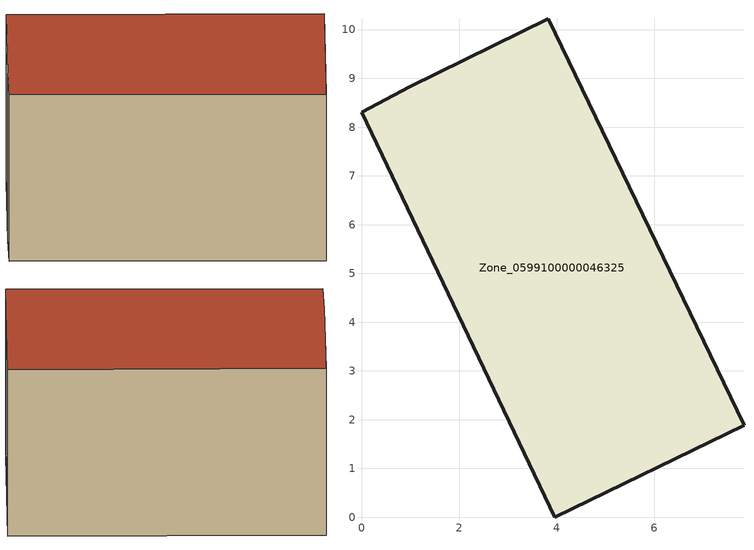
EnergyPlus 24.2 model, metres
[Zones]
Zone_0599100000046325
 floor ground (C_G): 7.84,1.89 3.96,0 0,8.31 0.98,8.83 3.83,10.22 z0
 wall outside (C_F): 3.96,0 7.84,1.89 3.83,10.22 0.98,8.83 0,8.31 3.96,0 z0:5.77
 roof outside (C_R): 7.84,1.89 3.83,10.22 0.98,8.83 0,8.31 3.96,0 z5.77
[BUILDING]
Pand.0599100000046325: North Axis=0; Terrain=City; Loads Convergence Tolerance Value=0.04; Temperature Convergence Tolerance Value=0.4; Solar Distribution=FullExterior; Maximum Number of Warmup Days=25; Minimum Number of Warmup Days=1
[Site:Location]
Rotterdam.The.Hague.AP_ZH_NLD Design_Conditions: Latitude=51.96; Longitude=4.45; Time Zone=1; Elevation=-4.5
[SITE:GROUNDTEMPERATURE:BUILDINGSURFACE]
18, 18, 18, 18, 18, 18, 18, 18, 18, 18, 18, 18
[MATERIAL] Thermal Absorptance=0.9; Solar Absorptance=0.7; Visible Absorptance=0.7
Name | Roughness | Thickness | Conductivity | Density | Specific Heat
G.TI.1946-1964 | MediumSmooth | 0.15 | 1 | 540 | 1210
F.TI.1946-1964 | Rough | 0.3 | 0.857143 | 1920 | 840
R.TI.1946-1964 | MediumRough | 0.2 | 0.277778 | 1500 | 1000
[CONSTRUCTION]
C_G: G.TI.1946-1964
C_F: F.TI.1946-1964
C_R: R.TI.1946-1964
[ZONE]
Zone_0599100000046325: Type=1; Multiplier=1; Ceiling Height=Autocalculate; Volume=Autocalculate; Floor Area=autocalculate; Part of Total Floor Area=Yes
[ZONEINFILTRATION:DESIGNFLOWRATE]
Infil_Zone_0599100000046325: Zone or ZoneList or Space or SpaceList=Zone_0599100000046325; Schedule=AlwaysOn; Design Flow Rate Calculation Method=Flow/Area; Flow Rate per Floor Area=0.003; Constant Term Coefficient=1; Temperature Term Coefficient=0; Velocity Term Coefficient=0; Velocity Squared Term Coefficient=0
[HVACTEMPLATE:ZONE:IDEALLOADSAIRSYSTEM]
Zone_0599100000046325: Maximum Heating Supply Air Temperature=50; Minimum Cooling Supply Air Temperature=13; Maximum Heating Supply Air Humidity Ratio=0.0156; Minimum Cooling Supply Air Humidity Ratio=0.0077; Heating Limit=NoLimit; Cooling Limit=NoLimit; Dehumidification Control Type=ConstantSensibleHeatRatio; Cooling Sensible Heat Ratio=0.7; Dehumidification Setpoint=60; Humidification Control Type=None; Humidification Setpoint=30; Outdoor Air Method=None; Outdoor Air Flow Rate per Person=0.00944; Outdoor Air Flow Rate per Zone Floor Area=0; Outdoor Air Flow Rate per Zone=0; Demand Controlled Ventilation Type=None; Outdoor Air Economizer Type=NoEconomizer; Heat Recovery Type=None; Sensible Heat Recovery Effectiveness=0.7; Latent Heat Recovery Effectiveness=0.65
[ZONECONTROL:THERMOSTAT]
ThermostatControl_Zone_0599100000046325: Zone or ZoneList=Zone_0599100000046325; Control Type Schedule=DualSetpointControlType; Control 1=Thermostat_Zone_0599100000046325; Temperature Difference Between Cutout And Setpoint=0
[THERMOSTATSETPOINT:DUALSETPOINT]
Thermostat_Zone_0599100000046325: Heating Setpoint Temperature Schedule=HeatingSetpoint_Zone_0599100000046325; Cooling Setpoint Temperature Schedule=CoolingSetpoint_Zone_0599100000046325
[SCHEDULE:COMPACT]
HeatingSetpoint_Zone_0599100000046325: Through: 12/31, For: AllDays, Until: 24:00, 21
CoolingSetpoint_Zone_0599100000046325: Through: 12/31, For: AllDays, Until: 24:00, 24
DualSetpointControlType: Through: 12/31, For: AllDays, Until: 24:00, 4
AlwaysOn: Through: 12/31, For: AllDays, Until: 24:00, 1
